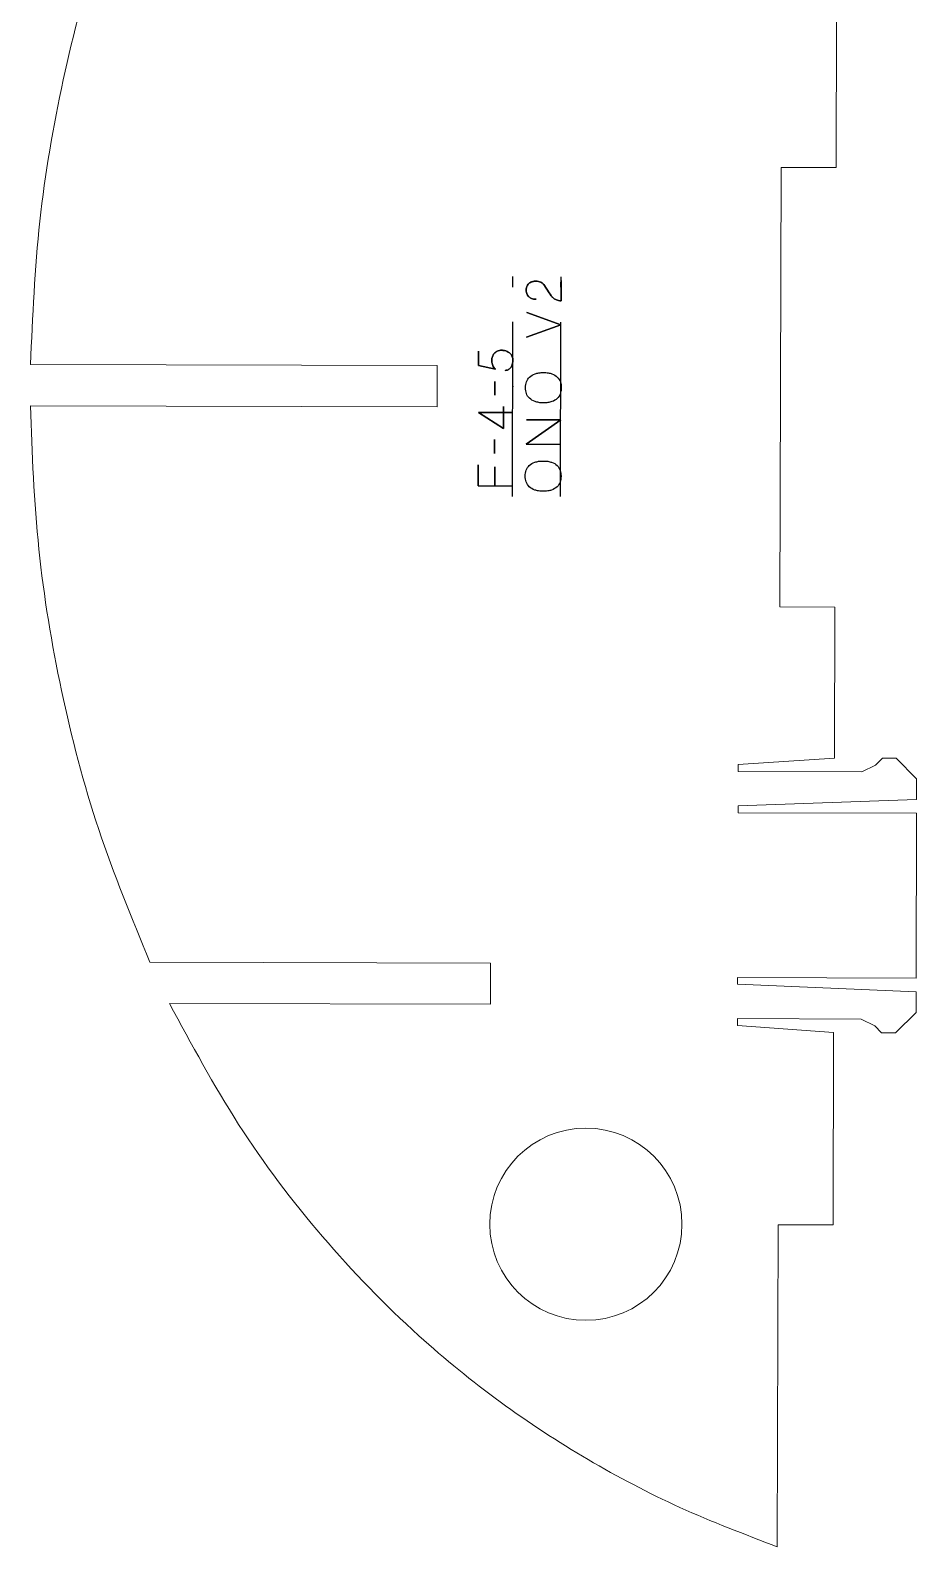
# Model space of a CAD drawing. Header units: millimetres. Extents: x 8 to 591, y 12 to 890.
# Drawn here: x 526.7 to 591.3, y 59.5 to 169.9 of the extents above; entities that cross this region are included whole.
import ezdxf

# ---------------------------------------------------------------- set-up
doc = ezdxf.new("R2010")
doc.units = ezdxf.units.MM
doc.header["$PDSIZE"] = -1
doc.linetypes.add('CENTERX2', pattern=[20.32, 12.7, -2.54, 2.54, -2.54])

msp = doc.modelspace()

# ---------------------------------------------------------------- linework, layer by layer
at = {"color": 7, "linetype": 'Continuous', "lineweight": 15}
for p, q in [((585.38, 159.92), (585.41, 170.92)), ((581.29, 127.93), (581.38, 159.93)), ((581.38, 159.93), (585.38, 159.92)), ((526.71, 145.58), (556.34, 145.5)), ((556.33, 142.5), (556.34, 145.5)), ((526.7, 142.58), (556.33, 142.5)), ((581.29, 127.93), (585.29, 127.92)), ((585.29, 127.92), (585.26, 116.92)), ((578.25, 115.94), (578.26, 116.44)), ((578.26, 116.44), (585.26, 116.92)), ((588.26, 116.41), (587.25, 115.91)), ((588.76, 116.91), (588.26, 116.41)), ((589.76, 116.9), (588.76, 116.91)), ((591.25, 115.4), (589.76, 116.9)), ((587.25, 115.91), (578.25, 115.94)), ((591.25, 113.9), (591.25, 115.4)), ((578.25, 113.44), (591.25, 113.9)), ((578.25, 112.94), (578.25, 113.44)), ((591.25, 112.9), (578.25, 112.94)), ((591.25, 112.9), (591.21, 100.9)), ((535.41, 102.05), (560.22, 101.99)), ((560.22, 101.99), (560.21, 98.99)), ((591.21, 100.9), (578.21, 100.94)), ((578.21, 100.94), (578.21, 100.44)), ((578.21, 100.44), (591.21, 99.9)), ((591.21, 99.9), (591.21, 98.4)), ((536.83, 99.05), (560.21, 98.99)), ((591.21, 98.4), (589.7, 96.9)), ((578.21, 97.94), (578.2, 97.44)), ((578.2, 97.44), (585.2, 96.92)), ((587.21, 97.91), (578.21, 97.94)), ((588.2, 97.41), (587.21, 97.91)), ((588.7, 96.91), (588.2, 97.41)), ((585.2, 96.92), (585.16, 82.92)), ((589.7, 96.9), (588.7, 96.91)), ((581.16, 82.93), (581.1, 59.48)), ((585.16, 82.92), (581.16, 82.93))]:
    msp.add_line(p, q, dxfattribs=at)
at = {"color": 7, "linetype": 'CENTERX2'}
for p, q in [((561.81, 135.98), (561.85, 151.98)), ((565.31, 135.97), (565.35, 151.97))]:
    msp.add_line(p, q, dxfattribs=at)
at = {"color": 7, "linetype": 'Continuous', "flags": 128}
for points in [[(565.35, 150.22), (565.26, 150.23), (565.17, 150.24), (565.1, 150.26), (565.03, 150.28), (564.96, 150.31), (564.9, 150.34), (564.85, 150.37), (564.8, 150.41), (564.75, 150.45), (564.71, 150.49), (564.67, 150.54), (564.63, 150.59), (564.56, 150.7), (564.48, 150.8), (564.48, 150.8), (564.09, 151.4), (564.09, 151.4), (564.06, 151.44), (564.02, 151.48), (563.99, 151.51), (563.95, 151.54), (563.87, 151.58), (563.79, 151.61), (563.7, 151.63), (563.62, 151.64), (563.53, 151.64), (563.44, 151.64), (563.44, 151.64), (563.4, 151.64), (563.35, 151.63), (563.3, 151.62), (563.25, 151.61), (563.19, 151.59), (563.14, 151.57), (563.09, 151.54), (563.04, 151.51), (563, 151.47), (562.96, 151.42), (562.92, 151.37), (562.88, 151.31), (562.86, 151.25), (562.84, 151.17), (562.82, 151.09), (562.82, 151.01), (562.82, 151.01), (562.82, 150.92), (562.83, 150.83), (562.85, 150.76), (562.88, 150.69), (562.91, 150.63), (562.95, 150.57), (563, 150.52), (563.05, 150.48), (563.1, 150.44), (563.16, 150.41), (563.21, 150.38), (563.28, 150.36), (563.34, 150.35), (563.41, 150.33), (563.47, 150.33), (563.54, 150.33), (563.54, 150.33), (563.47, 150.33), (563.41, 150.33), (563.34, 150.35), (563.28, 150.36), (563.21, 150.38), (563.16, 150.41), (563.1, 150.44), (563.05, 150.48), (563, 150.52), (562.95, 150.57), (562.91, 150.63), (562.88, 150.69), (562.85, 150.76), (562.83, 150.83), (562.82, 150.92), (562.82, 151.01), (562.82, 151.01), (562.82, 151.09), (562.84, 151.17), (562.86, 151.25), (562.88, 151.31), (562.92, 151.37), (562.96, 151.42), (563, 151.47), (563.04, 151.51), (563.09, 151.54), (563.14, 151.57), (563.19, 151.59), (563.25, 151.61), (563.3, 151.62), (563.35, 151.63), (563.4, 151.64), (563.44, 151.64), (563.44, 151.64), (563.53, 151.64), (563.62, 151.64), (563.7, 151.63), (563.79, 151.61), (563.87, 151.58), (563.95, 151.54), (563.99, 151.51), (564.02, 151.48), (564.06, 151.44), (564.09, 151.4), (564.09, 151.4), (564.48, 150.8), (564.48, 150.8), (564.56, 150.7), (564.63, 150.59), (564.67, 150.54), (564.71, 150.49), (564.75, 150.45), (564.8, 150.41), (564.85, 150.37), (564.9, 150.34), (564.96, 150.31), (565.03, 150.28), (565.1, 150.26), (565.17, 150.24), (565.26, 150.23), (565.35, 150.22), (565.35, 150.22), (565.35, 151.71), (565.35, 151.71), (565.35, 150.22)], [(565.34, 148.47), (562.84, 147.57), (562.84, 147.57), (565.34, 148.47), (565.34, 148.47), (562.85, 149.38), (562.85, 149.38), (565.34, 148.47)], [(559.34, 145.51), (560.57, 145.23), (560.57, 145.23), (560.51, 145.3), (560.46, 145.37), (560.41, 145.43), (560.38, 145.51), (560.35, 145.59), (560.33, 145.67), (560.32, 145.72), (560.31, 145.77), (560.31, 145.83), (560.31, 145.89), (560.31, 145.89), (560.31, 145.96), (560.32, 146.02), (560.33, 146.09), (560.35, 146.15), (560.38, 146.21), (560.41, 146.27), (560.44, 146.33), (560.48, 146.39), (560.53, 146.44), (560.59, 146.48), (560.65, 146.52), (560.71, 146.56), (560.78, 146.58), (560.86, 146.6), (560.94, 146.62), (561.02, 146.62), (561.02, 146.62), (561.05, 146.62), (561.08, 146.62), (561.12, 146.61), (561.16, 146.61), (561.24, 146.59), (561.33, 146.57), (561.42, 146.53), (561.51, 146.48), (561.55, 146.46), (561.6, 146.43), (561.64, 146.39), (561.67, 146.35), (561.71, 146.31), (561.74, 146.26), (561.77, 146.21), (561.79, 146.15), (561.81, 146.09), (561.83, 146.03), (561.83, 145.96), (561.84, 145.88), (561.84, 145.88), (561.83, 145.77), (561.82, 145.67), (561.8, 145.59), (561.78, 145.51), (561.75, 145.44), (561.71, 145.39), (561.67, 145.33), (561.63, 145.29), (561.59, 145.26), (561.54, 145.23), (561.5, 145.2), (561.45, 145.18), (561.36, 145.16), (561.28, 145.14), (561.28, 145.14), (561.36, 145.16), (561.45, 145.18), (561.5, 145.2), (561.54, 145.23), (561.59, 145.26), (561.63, 145.29), (561.67, 145.33), (561.71, 145.39), (561.75, 145.44), (561.78, 145.51), (561.8, 145.59), (561.82, 145.67), (561.83, 145.77), (561.84, 145.88), (561.84, 145.88), (561.83, 145.96), (561.83, 146.03), (561.81, 146.09), (561.79, 146.15), (561.77, 146.21), (561.74, 146.26), (561.71, 146.31), (561.67, 146.35), (561.64, 146.39), (561.6, 146.43), (561.55, 146.46), (561.51, 146.48), (561.42, 146.53), (561.33, 146.57), (561.24, 146.59), (561.16, 146.61), (561.12, 146.61), (561.08, 146.62), (561.05, 146.62), (561.02, 146.62), (561.02, 146.62), (560.94, 146.62), (560.86, 146.6), (560.78, 146.58), (560.71, 146.56), (560.65, 146.52), (560.59, 146.48), (560.53, 146.44), (560.48, 146.39), (560.44, 146.33), (560.41, 146.27), (560.38, 146.21), (560.35, 146.15), (560.33, 146.09), (560.32, 146.02), (560.31, 145.96), (560.31, 145.89), (560.31, 145.89), (560.31, 145.83), (560.31, 145.77), (560.32, 145.72), (560.33, 145.67), (560.35, 145.59), (560.38, 145.51), (560.41, 145.43), (560.46, 145.37), (560.51, 145.3), (560.57, 145.23), (560.57, 145.23), (559.34, 145.51), (559.34, 145.51), (559.34, 146.55), (559.34, 146.55), (559.34, 145.51)], [(565.36, 143.89), (565.36, 143.78), (565.35, 143.67), (565.32, 143.56), (565.3, 143.46), (565.26, 143.36), (565.21, 143.27), (565.15, 143.19), (565.07, 143.11), (564.99, 143.04), (564.9, 142.98), (564.79, 142.92), (564.68, 142.88), (564.61, 142.86), (564.54, 142.84), (564.47, 142.82), (564.4, 142.81), (564.32, 142.8), (564.24, 142.8), (564.15, 142.79), (564.07, 142.79), (564.07, 142.79), (563.98, 142.79), (563.89, 142.8), (563.81, 142.8), (563.74, 142.81), (563.66, 142.83), (563.59, 142.84), (563.52, 142.86), (563.46, 142.88), (563.34, 142.93), (563.23, 142.98), (563.14, 143.05), (563.06, 143.12), (562.98, 143.2), (562.92, 143.28), (562.87, 143.37), (562.83, 143.47), (562.8, 143.57), (562.78, 143.67), (562.77, 143.78), (562.77, 143.9), (562.77, 143.9), (562.77, 144.01), (562.79, 144.12), (562.81, 144.22), (562.84, 144.32), (562.88, 144.42), (562.93, 144.51), (562.99, 144.59), (563.06, 144.67), (563.14, 144.74), (563.24, 144.81), (563.35, 144.86), (563.46, 144.91), (563.53, 144.93), (563.6, 144.95), (563.67, 144.96), (563.74, 144.97), (563.82, 144.98), (563.9, 144.99), (563.98, 144.99), (564.07, 144.99), (564.07, 144.99), (564.16, 144.99), (564.25, 144.99), (564.33, 144.98), (564.41, 144.97), (564.48, 144.96), (564.55, 144.94), (564.62, 144.93), (564.68, 144.9), (564.8, 144.86), (564.9, 144.8), (565, 144.74), (565.08, 144.67), (565.15, 144.59), (565.21, 144.5), (565.26, 144.41), (565.3, 144.32), (565.33, 144.21), (565.35, 144.11), (565.36, 144)], [(565.36, 143.89), (565.36, 143.78), (565.35, 143.67), (565.32, 143.56), (565.3, 143.46), (565.26, 143.36), (565.21, 143.27), (565.15, 143.19), (565.07, 143.11), (564.99, 143.04), (564.9, 142.98), (564.79, 142.92), (564.68, 142.88), (564.61, 142.86), (564.54, 142.84), (564.47, 142.82), (564.4, 142.81), (564.32, 142.8), (564.24, 142.8), (564.15, 142.79), (564.07, 142.79), (564.07, 142.79), (563.98, 142.79), (563.89, 142.8), (563.81, 142.8), (563.74, 142.81), (563.66, 142.83), (563.59, 142.84), (563.52, 142.86), (563.46, 142.88), (563.34, 142.93), (563.23, 142.98), (563.14, 143.05), (563.06, 143.12), (562.98, 143.2), (562.92, 143.28), (562.87, 143.37), (562.83, 143.47), (562.8, 143.57), (562.78, 143.67), (562.77, 143.78), (562.77, 143.9), (562.77, 143.9), (562.77, 144.01), (562.79, 144.12), (562.81, 144.22), (562.84, 144.32), (562.88, 144.42), (562.93, 144.51), (562.99, 144.59), (563.06, 144.67), (563.14, 144.74), (563.24, 144.81), (563.35, 144.86), (563.46, 144.91), (563.53, 144.93), (563.6, 144.95), (563.67, 144.96), (563.74, 144.97), (563.82, 144.98), (563.9, 144.99), (563.98, 144.99), (564.07, 144.99), (564.07, 144.99), (564.16, 144.99), (564.25, 144.99), (564.33, 144.98), (564.41, 144.97), (564.48, 144.96), (564.55, 144.94), (564.62, 144.93), (564.68, 144.9), (564.8, 144.86), (564.9, 144.8), (565, 144.74), (565.08, 144.67), (565.15, 144.59), (565.21, 144.5), (565.26, 144.41), (565.3, 144.32), (565.33, 144.21), (565.35, 144.11), (565.36, 144), (565.36, 143.89)], [(560.52, 144.35), (560.52, 143.35), (560.52, 143.35), (560.52, 144.35)], [(559.33, 142.09), (561.16, 140.91), (561.16, 140.91), (561.16, 142.53), (561.16, 142.53), (561.16, 140.91), (561.16, 140.91), (559.33, 142.09), (559.33, 142.09), (561.83, 142.08), (561.83, 142.08), (559.33, 142.09)], [(562.82, 139.77), (565.33, 141.54), (565.33, 141.54), (562.83, 141.55), (562.83, 141.55), (565.33, 141.54), (565.33, 141.54), (562.82, 139.77), (562.82, 139.77), (565.32, 139.76), (565.32, 139.76), (562.82, 139.77)], [(560.51, 140.12), (560.5, 139.11), (560.5, 139.11), (560.51, 140.12)], [(559.31, 136.74), (559.32, 138.28), (559.32, 138.28), (559.31, 136.74), (559.31, 136.74), (561.81, 136.73), (561.81, 136.73), (559.31, 136.74)], [(560.53, 136.73), (560.53, 138.14), (560.53, 138.14), (560.53, 136.73)], [(565.35, 137.45), (565.34, 137.33), (565.33, 137.23), (565.31, 137.12), (565.28, 137.02), (565.24, 136.92), (565.19, 136.83), (565.13, 136.75), (565.06, 136.67), (564.98, 136.6), (564.88, 136.54), (564.78, 136.48), (564.66, 136.43), (564.59, 136.41), (564.53, 136.4), (564.46, 136.38), (564.38, 136.37), (564.3, 136.36), (564.22, 136.35), (564.14, 136.35), (564.05, 136.35), (564.05, 136.35), (563.96, 136.35), (563.88, 136.35), (563.8, 136.36), (563.72, 136.37), (563.64, 136.38), (563.57, 136.4), (563.51, 136.42), (563.44, 136.44), (563.32, 136.48), (563.22, 136.54), (563.12, 136.6), (563.04, 136.68), (562.97, 136.75), (562.91, 136.84), (562.86, 136.93), (562.82, 137.03), (562.79, 137.13), (562.77, 137.23), (562.75, 137.34), (562.75, 137.45), (562.75, 137.45), (562.75, 137.57), (562.77, 137.67), (562.79, 137.78), (562.82, 137.88), (562.86, 137.98), (562.91, 138.07), (562.97, 138.15), (563.04, 138.23), (563.13, 138.3), (563.22, 138.36), (563.33, 138.42), (563.45, 138.47), (563.51, 138.49), (563.58, 138.5), (563.65, 138.52), (563.72, 138.53), (563.8, 138.54), (563.88, 138.55), (563.97, 138.55), (564.05, 138.55), (564.05, 138.55), (564.14, 138.55), (564.23, 138.54), (564.31, 138.54), (564.39, 138.53), (564.46, 138.52), (564.53, 138.5), (564.6, 138.48), (564.66, 138.46), (564.78, 138.42), (564.89, 138.36), (564.98, 138.3), (565.06, 138.22), (565.13, 138.15), (565.19, 138.06), (565.24, 137.97), (565.28, 137.87), (565.31, 137.77), (565.33, 137.67), (565.34, 137.56)], [(565.35, 137.45), (565.34, 137.33), (565.33, 137.23), (565.31, 137.12), (565.28, 137.02), (565.24, 136.92), (565.19, 136.83), (565.13, 136.75), (565.06, 136.67), (564.98, 136.6), (564.88, 136.54), (564.78, 136.48), (564.66, 136.43), (564.59, 136.41), (564.53, 136.4), (564.46, 136.38), (564.38, 136.37), (564.3, 136.36), (564.22, 136.35), (564.14, 136.35), (564.05, 136.35), (564.05, 136.35), (563.96, 136.35), (563.88, 136.35), (563.8, 136.36), (563.72, 136.37), (563.64, 136.38), (563.57, 136.4), (563.51, 136.42), (563.44, 136.44), (563.32, 136.48), (563.22, 136.54), (563.12, 136.6), (563.04, 136.68), (562.97, 136.75), (562.91, 136.84), (562.86, 136.93), (562.82, 137.03), (562.79, 137.13), (562.77, 137.23), (562.75, 137.34), (562.75, 137.45), (562.75, 137.45), (562.75, 137.57), (562.77, 137.67), (562.79, 137.78), (562.82, 137.88), (562.86, 137.98), (562.91, 138.07), (562.97, 138.15), (563.04, 138.23), (563.13, 138.3), (563.22, 138.36), (563.33, 138.42), (563.45, 138.47), (563.51, 138.49), (563.58, 138.5), (563.65, 138.52), (563.72, 138.53), (563.8, 138.54), (563.88, 138.55), (563.97, 138.55), (564.05, 138.55), (564.05, 138.55), (564.14, 138.55), (564.23, 138.54), (564.31, 138.54), (564.39, 138.53), (564.46, 138.52), (564.53, 138.5), (564.6, 138.48), (564.66, 138.46), (564.78, 138.42), (564.89, 138.36), (564.98, 138.3), (565.06, 138.22), (565.13, 138.15), (565.19, 138.06), (565.24, 137.97), (565.28, 137.87), (565.31, 137.77), (565.33, 137.67), (565.34, 137.56), (565.35, 137.45)]]:
    msp.add_lwpolyline(points, dxfattribs=at)
at = {"color": 7, "linetype": 'Continuous', "lineweight": 15}
msp.add_circle((567.16, 82.97), 7, dxfattribs=at)
for points, knots in [([(526.71, 145.58), (526.86, 149.07), (527.17, 156.03), (528.95, 166.35), (531.61, 176.45), (534.3, 182.86), (535.64, 186.05)], [0, 0, 0, 0, 0.250905, 0.500905, 0.751517, 1, 1, 1, 1]), ([(526.7, 142.58), (526.83, 139.09), (527.1, 132.12), (528.83, 121.79), (531.44, 111.67), (534.09, 105.25), (535.41, 102.05)], [0, 0, 0, 0, 0.250905, 0.500905, 0.751517, 1, 1, 1, 1]), ([(536.83, 99.05), (538.44, 96.07), (541.66, 90.09), (547.79, 81.97), (554.28, 75.27), (560.85, 69.92), (567.23, 65.75), (573.98, 62.19), (578.71, 60.39), (581.1, 59.48)], [0, 0, 0, 0, 0.166629, 0.334005, 0.499643, 0.625047, 0.750506, 0.874376, 1, 1, 1, 1])]:
    msp.add_open_spline(points, degree=3, knots=knots, dxfattribs=at)
at = {"color": 7, "linetype": 'Continuous'}
msp.add_point((561.83, 143.98), dxfattribs=at)

doc.saveas('drawing.dxf')
